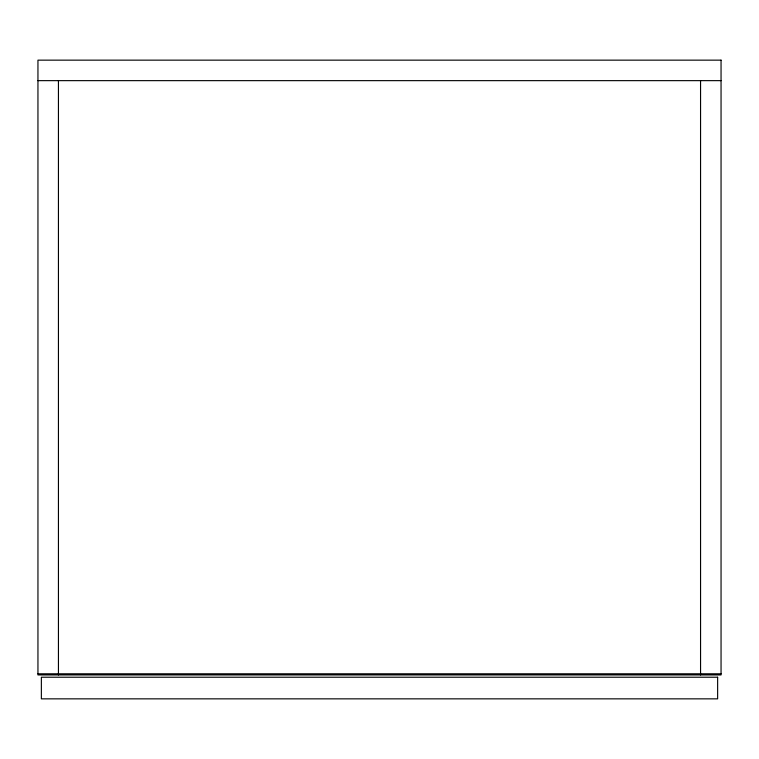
<?xml version="1.0" encoding="UTF-8"?>
<svg xmlns="http://www.w3.org/2000/svg" width="759" height="759" viewBox="0 0 759 759"><rect width="100%" height="100%" fill="white"/><g stroke="black" fill="none" stroke-linecap="round" stroke-linejoin="round"><path stroke-width="1.14" d="M37.95 80.644L721.05 80.644M37.95 673.802L721.05 673.802M700.557 80.644L700.557 674.941M58.443 80.644L58.443 674.941M721.05 60.151L37.95 60.151L37.95 674.941L721.05 674.941L721.05 60.151M717.635 677.218L41.365 677.218L41.365 698.849L717.635 698.849L717.635 677.218"/></g></svg>
